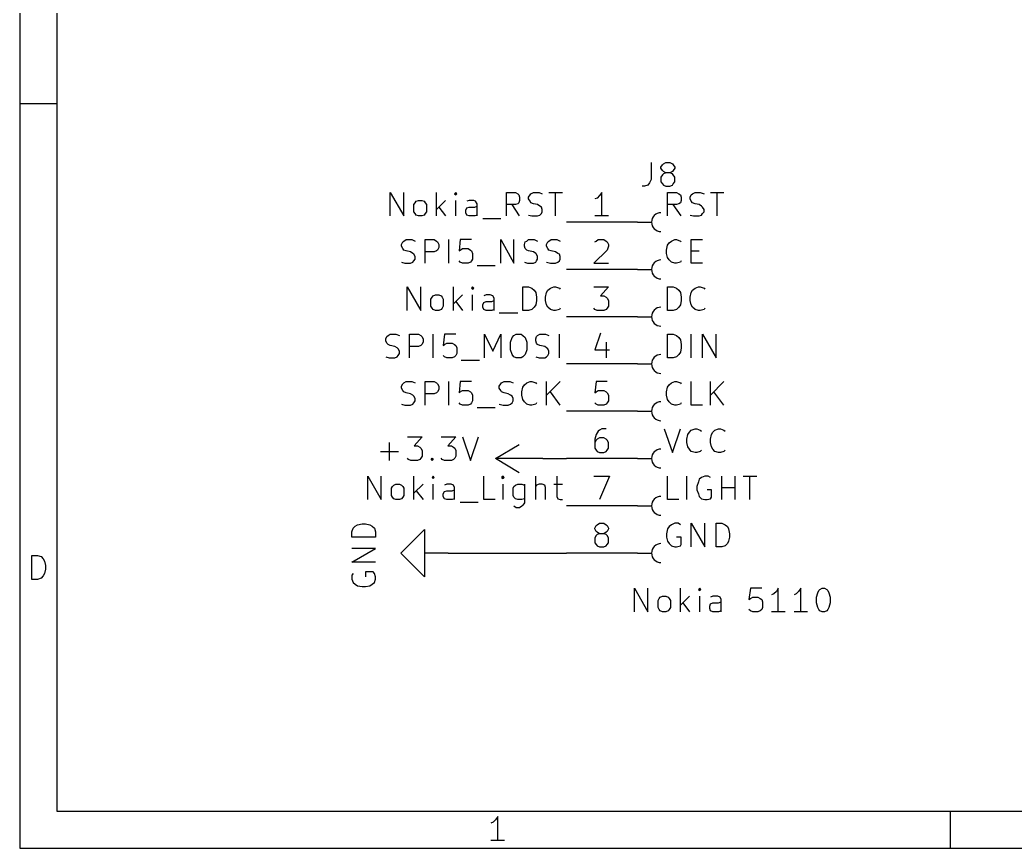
# Model space of a CAD drawing. Extents: x 0.4 to 11.3, y -7.9 to -0.4.
# Drawn here: x 0.394 to 2.499, y -7.874 to -6.122 of the extents above; entities that cross this region are included whole.
import ezdxf

# ---------------------------------------------------------------- set-up
doc = ezdxf.new("R2010")
doc.units = 0
doc.header["$MEASUREMENT"] = 0
for name, color, linetype in [('BLACK', 7, 'CONTINUOUS'), ('BLUE3', 171, 'CONTINUOUS'), ('CYAN2', 4, 'CONTINUOUS'), ('GREEN2', 3, 'CONTINUOUS'), ('MAGENTA2', 6, 'CONTINUOUS'), ('RED2', 1, 'CONTINUOUS')]:
    doc.layers.add(name, color=color, linetype=linetype)

msp = doc.modelspace()

# ---------------------------------------------------------------- linework, layer by layer
at = {"layer": 'BLACK', "linetype": 'CONTINUOUS'}
for p, q in [((1.177, -6.537), (1.177, -6.487)), ((1.177, -6.487), (1.206, -6.537)), ((1.206, -6.537), (1.206, -6.487)), ((1.232, -6.506), (1.237, -6.504)), ((1.237, -6.504), (1.244, -6.504)), ((1.244, -6.504), (1.249, -6.506)), ((1.275, -6.537), (1.275, -6.487)), ((1.294, -6.504), (1.275, -6.523)), ((1.316, -6.487), (1.313, -6.49)), ((1.313, -6.49), (1.316, -6.492)), ((1.318, -6.49), (1.316, -6.487)), ((1.316, -6.487), (1.316, -6.492)), ((1.316, -6.492), (1.318, -6.49)), ((1.316, -6.537), (1.316, -6.504)), ((1.344, -6.504), (1.339, -6.506)), ((1.354, -6.504), (1.344, -6.504)), ((1.358, -6.506), (1.354, -6.504)), ((1.423, -6.537), (1.423, -6.487)), ((1.423, -6.487), (1.442, -6.487)), ((1.442, -6.487), (1.447, -6.49)), ((1.447, -6.49), (1.449, -6.492)), ((1.449, -6.492), (1.451, -6.497)), ((1.451, -6.504), (1.449, -6.509)), ((1.451, -6.497), (1.451, -6.504)), ((1.47, -6.497), (1.473, -6.492)), ((1.47, -6.501), (1.47, -6.497)), ((1.473, -6.506), (1.47, -6.501)), ((1.473, -6.492), (1.475, -6.49)), ((1.475, -6.49), (1.48, -6.487)), ((1.48, -6.487), (1.492, -6.487)), ((1.492, -6.487), (1.499, -6.49)), ((1.513, -6.487), (1.542, -6.487)), ((1.527, -6.537), (1.527, -6.487)), ((1.227, -6.513), (1.23, -6.509)), ((1.227, -6.528), (1.227, -6.513)), ((1.23, -6.509), (1.232, -6.506)), ((1.249, -6.506), (1.251, -6.509)), ((1.251, -6.509), (1.254, -6.513)), ((1.254, -6.513), (1.254, -6.528)), ((1.28, -6.518), (1.294, -6.537)), ((1.337, -6.525), (1.339, -6.52)), ((1.337, -6.53), (1.337, -6.525)), ((1.339, -6.52), (1.344, -6.518)), ((1.344, -6.518), (1.356, -6.518)), ((1.356, -6.518), (1.361, -6.516)), ((1.361, -6.511), (1.358, -6.506)), ((1.361, -6.537), (1.361, -6.511)), ((1.442, -6.513), (1.423, -6.513)), ((1.451, -6.537), (1.435, -6.513)), ((1.447, -6.511), (1.442, -6.513)), ((1.449, -6.509), (1.447, -6.511)), ((1.475, -6.509), (1.473, -6.506)), ((1.48, -6.511), (1.475, -6.509)), ((1.489, -6.513), (1.48, -6.511)), ((1.494, -6.516), (1.489, -6.513)), ((1.497, -6.518), (1.494, -6.516)), ((1.499, -6.523), (1.497, -6.518)), ((1.499, -6.528), (1.499, -6.523)), ((1.23, -6.532), (1.227, -6.528)), ((1.232, -6.535), (1.23, -6.532)), ((1.237, -6.537), (1.232, -6.535)), ((1.244, -6.537), (1.237, -6.537)), ((1.249, -6.535), (1.244, -6.537)), ((1.251, -6.532), (1.249, -6.535)), ((1.254, -6.528), (1.251, -6.532)), ((1.339, -6.535), (1.337, -6.53)), ((1.344, -6.537), (1.339, -6.535)), ((1.356, -6.537), (1.344, -6.537)), ((1.361, -6.535), (1.356, -6.537)), ((1.373, -6.542), (1.411, -6.542)), ((1.47, -6.535), (1.477, -6.537)), ((1.477, -6.537), (1.489, -6.537)), ((1.489, -6.537), (1.494, -6.535)), ((1.494, -6.535), (1.497, -6.532)), ((1.497, -6.532), (1.499, -6.528)), ((1.206, -6.59), (1.211, -6.587)), ((1.211, -6.587), (1.223, -6.587)), ((1.223, -6.587), (1.23, -6.59)), ((1.251, -6.637), (1.251, -6.587)), ((1.251, -6.587), (1.27, -6.587)), ((1.27, -6.587), (1.275, -6.59)), ((1.301, -6.637), (1.301, -6.587)), ((1.325, -6.587), (1.323, -6.611)), ((1.349, -6.587), (1.325, -6.587)), ((1.411, -6.637), (1.411, -6.587)), ((1.411, -6.587), (1.439, -6.637)), ((1.439, -6.637), (1.439, -6.587)), ((1.466, -6.59), (1.47, -6.587)), ((1.47, -6.587), (1.482, -6.587)), ((1.482, -6.587), (1.489, -6.59)), ((1.513, -6.59), (1.518, -6.587)), ((1.518, -6.587), (1.53, -6.587)), ((1.53, -6.587), (1.537, -6.59)), ((1.201, -6.597), (1.204, -6.592)), ((1.201, -6.601), (1.201, -6.597)), ((1.204, -6.606), (1.201, -6.601)), ((1.204, -6.592), (1.206, -6.59)), ((1.206, -6.609), (1.204, -6.606)), ((1.211, -6.611), (1.206, -6.609)), ((1.275, -6.59), (1.277, -6.592)), ((1.277, -6.609), (1.275, -6.611)), ((1.277, -6.592), (1.28, -6.597)), ((1.28, -6.604), (1.277, -6.609)), ((1.28, -6.597), (1.28, -6.604)), ((1.323, -6.611), (1.325, -6.609)), ((1.325, -6.609), (1.33, -6.606)), ((1.33, -6.606), (1.342, -6.606)), ((1.342, -6.606), (1.347, -6.609)), ((1.347, -6.609), (1.349, -6.611)), ((1.461, -6.597), (1.463, -6.592)), ((1.461, -6.601), (1.461, -6.597)), ((1.463, -6.606), (1.461, -6.601)), ((1.463, -6.592), (1.466, -6.59)), ((1.466, -6.609), (1.463, -6.606)), ((1.47, -6.611), (1.466, -6.609)), ((1.508, -6.597), (1.511, -6.592)), ((1.508, -6.601), (1.508, -6.597)), ((1.511, -6.606), (1.508, -6.601)), ((1.511, -6.592), (1.513, -6.59)), ((1.513, -6.609), (1.511, -6.606)), ((1.518, -6.611), (1.513, -6.609)), ((1.22, -6.613), (1.211, -6.611)), ((1.225, -6.616), (1.22, -6.613)), ((1.227, -6.618), (1.225, -6.616)), ((1.23, -6.623), (1.227, -6.618)), ((1.227, -6.632), (1.23, -6.628)), ((1.23, -6.628), (1.23, -6.623)), ((1.27, -6.613), (1.251, -6.613)), ((1.275, -6.611), (1.27, -6.613)), ((1.349, -6.611), (1.351, -6.616)), ((1.351, -6.628), (1.349, -6.632)), ((1.351, -6.616), (1.351, -6.628)), ((1.48, -6.613), (1.47, -6.611)), ((1.485, -6.616), (1.48, -6.613)), ((1.487, -6.618), (1.485, -6.616)), ((1.489, -6.623), (1.487, -6.618)), ((1.487, -6.632), (1.489, -6.628)), ((1.489, -6.628), (1.489, -6.623)), ((1.527, -6.613), (1.518, -6.611)), ((1.532, -6.616), (1.527, -6.613)), ((1.535, -6.618), (1.532, -6.616)), ((1.537, -6.623), (1.535, -6.618)), ((1.535, -6.632), (1.537, -6.628)), ((1.537, -6.628), (1.537, -6.623)), ((1.201, -6.635), (1.208, -6.637)), ((1.208, -6.637), (1.22, -6.637)), ((1.22, -6.637), (1.225, -6.635)), ((1.225, -6.635), (1.227, -6.632)), ((1.325, -6.635), (1.323, -6.632)), ((1.33, -6.637), (1.325, -6.635)), ((1.342, -6.637), (1.33, -6.637)), ((1.347, -6.635), (1.342, -6.637)), ((1.349, -6.632), (1.347, -6.635)), ((1.361, -6.642), (1.399, -6.642)), ((1.461, -6.635), (1.468, -6.637)), ((1.468, -6.637), (1.48, -6.637)), ((1.48, -6.637), (1.485, -6.635)), ((1.485, -6.635), (1.487, -6.632)), ((1.508, -6.635), (1.516, -6.637)), ((1.516, -6.637), (1.527, -6.637)), ((1.527, -6.637), (1.532, -6.635)), ((1.532, -6.635), (1.535, -6.632)), ((1.213, -6.737), (1.213, -6.687)), ((1.213, -6.687), (1.242, -6.737)), ((1.242, -6.737), (1.242, -6.687)), ((1.311, -6.737), (1.311, -6.687)), ((1.351, -6.687), (1.349, -6.69)), ((1.349, -6.69), (1.351, -6.692)), ((1.354, -6.69), (1.351, -6.687)), ((1.351, -6.687), (1.351, -6.692)), ((1.351, -6.692), (1.354, -6.69)), ((1.458, -6.737), (1.458, -6.687)), ((1.458, -6.687), (1.47, -6.687)), ((1.47, -6.687), (1.477, -6.69)), ((1.477, -6.69), (1.482, -6.694)), ((1.511, -6.694), (1.516, -6.69)), ((1.516, -6.69), (1.523, -6.687)), ((1.523, -6.687), (1.527, -6.687)), ((1.527, -6.687), (1.535, -6.69)), ((1.535, -6.69), (1.537, -6.692)), ((1.263, -6.713), (1.266, -6.709)), ((1.263, -6.728), (1.263, -6.713)), ((1.266, -6.709), (1.268, -6.706)), ((1.268, -6.706), (1.273, -6.704)), ((1.273, -6.704), (1.28, -6.704)), ((1.28, -6.704), (1.285, -6.706)), ((1.285, -6.706), (1.287, -6.709)), ((1.287, -6.709), (1.289, -6.713)), ((1.289, -6.713), (1.289, -6.728)), ((1.33, -6.704), (1.311, -6.723)), ((1.351, -6.737), (1.351, -6.704)), ((1.38, -6.704), (1.375, -6.706)), ((1.389, -6.704), (1.38, -6.704)), ((1.394, -6.706), (1.389, -6.704)), ((1.397, -6.711), (1.394, -6.706)), ((1.397, -6.737), (1.397, -6.711)), ((1.482, -6.694), (1.485, -6.699)), ((1.485, -6.699), (1.487, -6.709)), ((1.487, -6.709), (1.487, -6.716)), ((1.506, -6.709), (1.508, -6.699)), ((1.506, -6.716), (1.506, -6.709)), ((1.508, -6.699), (1.511, -6.694)), ((1.266, -6.732), (1.263, -6.728)), ((1.268, -6.735), (1.266, -6.732)), ((1.273, -6.737), (1.268, -6.735)), ((1.285, -6.735), (1.28, -6.737)), ((1.287, -6.732), (1.285, -6.735)), ((1.289, -6.728), (1.287, -6.732)), ((1.316, -6.718), (1.33, -6.737)), ((1.373, -6.725), (1.375, -6.72)), ((1.373, -6.73), (1.373, -6.725)), ((1.375, -6.735), (1.373, -6.73)), ((1.375, -6.72), (1.38, -6.718)), ((1.38, -6.737), (1.375, -6.735)), ((1.38, -6.718), (1.392, -6.718)), ((1.392, -6.718), (1.397, -6.716)), ((1.397, -6.735), (1.392, -6.737)), ((1.477, -6.735), (1.47, -6.737)), ((1.482, -6.73), (1.477, -6.735)), ((1.485, -6.725), (1.482, -6.73)), ((1.487, -6.716), (1.485, -6.725)), ((1.508, -6.725), (1.506, -6.716)), ((1.511, -6.73), (1.508, -6.725)), ((1.516, -6.735), (1.511, -6.73)), ((1.523, -6.737), (1.516, -6.735)), ((1.535, -6.735), (1.527, -6.737)), ((1.537, -6.732), (1.535, -6.735)), ((1.28, -6.737), (1.273, -6.737)), ((1.392, -6.737), (1.38, -6.737)), ((1.408, -6.742), (1.447, -6.742)), ((1.47, -6.737), (1.458, -6.737)), ((1.527, -6.737), (1.523, -6.737)), ((1.168, -6.797), (1.17, -6.792)), ((1.168, -6.801), (1.168, -6.797)), ((1.17, -6.792), (1.173, -6.79)), ((1.173, -6.79), (1.177, -6.787)), ((1.177, -6.787), (1.189, -6.787)), ((1.189, -6.787), (1.197, -6.79)), ((1.218, -6.837), (1.218, -6.787)), ((1.218, -6.787), (1.237, -6.787)), ((1.237, -6.787), (1.242, -6.79)), ((1.242, -6.79), (1.244, -6.792)), ((1.244, -6.792), (1.247, -6.797)), ((1.247, -6.797), (1.247, -6.804)), ((1.268, -6.837), (1.268, -6.787)), ((1.292, -6.787), (1.289, -6.811)), ((1.316, -6.787), (1.292, -6.787)), ((1.377, -6.837), (1.377, -6.787)), ((1.377, -6.787), (1.394, -6.823)), ((1.394, -6.823), (1.411, -6.787)), ((1.411, -6.787), (1.411, -6.837)), ((1.432, -6.804), (1.435, -6.794)), ((1.435, -6.794), (1.439, -6.79)), ((1.439, -6.79), (1.444, -6.787)), ((1.444, -6.787), (1.454, -6.787)), ((1.454, -6.787), (1.458, -6.79)), ((1.458, -6.79), (1.463, -6.794)), ((1.463, -6.794), (1.466, -6.804)), ((1.485, -6.797), (1.487, -6.792)), ((1.485, -6.801), (1.485, -6.797)), ((1.487, -6.792), (1.489, -6.79)), ((1.489, -6.79), (1.494, -6.787)), ((1.494, -6.787), (1.506, -6.787)), ((1.506, -6.787), (1.513, -6.79)), ((1.535, -6.837), (1.535, -6.787)), ((1.17, -6.806), (1.168, -6.801)), ((1.173, -6.809), (1.17, -6.806)), ((1.177, -6.811), (1.173, -6.809)), ((1.187, -6.813), (1.177, -6.811)), ((1.192, -6.816), (1.187, -6.813)), ((1.194, -6.818), (1.192, -6.816)), ((1.197, -6.823), (1.194, -6.818)), ((1.237, -6.813), (1.218, -6.813)), ((1.242, -6.811), (1.237, -6.813)), ((1.244, -6.809), (1.242, -6.811)), ((1.247, -6.804), (1.244, -6.809)), ((1.289, -6.811), (1.292, -6.809)), ((1.292, -6.809), (1.297, -6.806)), ((1.297, -6.806), (1.308, -6.806)), ((1.308, -6.806), (1.313, -6.809)), ((1.313, -6.809), (1.316, -6.811)), ((1.316, -6.811), (1.318, -6.816)), ((1.318, -6.816), (1.318, -6.828)), ((1.432, -6.82), (1.432, -6.804)), ((1.435, -6.83), (1.432, -6.82)), ((1.466, -6.82), (1.463, -6.83)), ((1.466, -6.804), (1.466, -6.82)), ((1.487, -6.806), (1.485, -6.801)), ((1.489, -6.809), (1.487, -6.806)), ((1.494, -6.811), (1.489, -6.809)), ((1.504, -6.813), (1.494, -6.811)), ((1.508, -6.816), (1.504, -6.813)), ((1.511, -6.818), (1.508, -6.816)), ((1.513, -6.823), (1.511, -6.818)), ((1.168, -6.835), (1.175, -6.837)), ((1.175, -6.837), (1.187, -6.837)), ((1.187, -6.837), (1.192, -6.835)), ((1.192, -6.835), (1.194, -6.832)), ((1.194, -6.832), (1.197, -6.828)), ((1.197, -6.828), (1.197, -6.823)), ((1.292, -6.835), (1.289, -6.832)), ((1.297, -6.837), (1.292, -6.835)), ((1.308, -6.837), (1.297, -6.837)), ((1.313, -6.835), (1.308, -6.837)), ((1.316, -6.832), (1.313, -6.835)), ((1.318, -6.828), (1.316, -6.832)), ((1.439, -6.835), (1.435, -6.83)), ((1.444, -6.837), (1.439, -6.835)), ((1.454, -6.837), (1.444, -6.837)), ((1.458, -6.835), (1.454, -6.837)), ((1.463, -6.83), (1.458, -6.835)), ((1.485, -6.835), (1.492, -6.837)), ((1.492, -6.837), (1.504, -6.837)), ((1.504, -6.837), (1.508, -6.835)), ((1.508, -6.835), (1.511, -6.832)), ((1.511, -6.832), (1.513, -6.828)), ((1.513, -6.828), (1.513, -6.823)), ((1.327, -6.842), (1.366, -6.842)), ((1.201, -6.897), (1.204, -6.892)), ((1.201, -6.901), (1.201, -6.897)), ((1.204, -6.906), (1.201, -6.901)), ((1.204, -6.892), (1.206, -6.89)), ((1.206, -6.89), (1.211, -6.887)), ((1.211, -6.887), (1.223, -6.887)), ((1.223, -6.887), (1.23, -6.89)), ((1.251, -6.937), (1.251, -6.887)), ((1.251, -6.887), (1.27, -6.887)), ((1.27, -6.887), (1.275, -6.89)), ((1.275, -6.89), (1.277, -6.892)), ((1.277, -6.892), (1.28, -6.897)), ((1.28, -6.904), (1.277, -6.909)), ((1.28, -6.897), (1.28, -6.904)), ((1.301, -6.937), (1.301, -6.887)), ((1.325, -6.887), (1.323, -6.911)), ((1.349, -6.887), (1.325, -6.887)), ((1.408, -6.897), (1.411, -6.892)), ((1.408, -6.901), (1.408, -6.897)), ((1.411, -6.906), (1.408, -6.901)), ((1.411, -6.892), (1.413, -6.89)), ((1.413, -6.89), (1.418, -6.887)), ((1.418, -6.887), (1.43, -6.887)), ((1.43, -6.887), (1.437, -6.89)), ((1.456, -6.909), (1.458, -6.899)), ((1.458, -6.899), (1.461, -6.894)), ((1.461, -6.894), (1.466, -6.89)), ((1.466, -6.89), (1.473, -6.887)), ((1.473, -6.887), (1.477, -6.887)), ((1.477, -6.887), (1.485, -6.89)), ((1.485, -6.89), (1.487, -6.892)), ((1.508, -6.937), (1.508, -6.887)), ((1.537, -6.887), (1.508, -6.916)), ((1.206, -6.909), (1.204, -6.906)), ((1.211, -6.911), (1.206, -6.909)), ((1.22, -6.913), (1.211, -6.911)), ((1.225, -6.916), (1.22, -6.913)), ((1.227, -6.918), (1.225, -6.916)), ((1.23, -6.923), (1.227, -6.918)), ((1.23, -6.928), (1.23, -6.923)), ((1.27, -6.913), (1.251, -6.913)), ((1.275, -6.911), (1.27, -6.913)), ((1.277, -6.909), (1.275, -6.911)), ((1.323, -6.911), (1.325, -6.909)), ((1.325, -6.909), (1.33, -6.906)), ((1.33, -6.906), (1.342, -6.906)), ((1.342, -6.906), (1.347, -6.909)), ((1.347, -6.909), (1.349, -6.911)), ((1.349, -6.911), (1.351, -6.916)), ((1.351, -6.916), (1.351, -6.928)), ((1.413, -6.909), (1.411, -6.906)), ((1.418, -6.911), (1.413, -6.909)), ((1.427, -6.913), (1.418, -6.911)), ((1.432, -6.916), (1.427, -6.913)), ((1.435, -6.918), (1.432, -6.916)), ((1.437, -6.923), (1.435, -6.918)), ((1.437, -6.928), (1.437, -6.923)), ((1.456, -6.916), (1.456, -6.909)), ((1.458, -6.925), (1.456, -6.916)), ((1.461, -6.93), (1.458, -6.925)), ((1.537, -6.937), (1.516, -6.909)), ((1.201, -6.935), (1.208, -6.937)), ((1.208, -6.937), (1.22, -6.937)), ((1.22, -6.937), (1.225, -6.935)), ((1.225, -6.935), (1.227, -6.932)), ((1.227, -6.932), (1.23, -6.928)), ((1.325, -6.935), (1.323, -6.932)), ((1.33, -6.937), (1.325, -6.935)), ((1.342, -6.937), (1.33, -6.937)), ((1.347, -6.935), (1.342, -6.937)), ((1.349, -6.932), (1.347, -6.935)), ((1.351, -6.928), (1.349, -6.932)), ((1.361, -6.942), (1.399, -6.942)), ((1.408, -6.935), (1.416, -6.937)), ((1.416, -6.937), (1.427, -6.937)), ((1.427, -6.937), (1.432, -6.935)), ((1.432, -6.935), (1.435, -6.932)), ((1.435, -6.932), (1.437, -6.928)), ((1.466, -6.935), (1.461, -6.93)), ((1.473, -6.937), (1.466, -6.935)), ((1.477, -6.937), (1.473, -6.937)), ((1.485, -6.935), (1.477, -6.937)), ((1.487, -6.932), (1.485, -6.935)), ((1.13, -7.137), (1.13, -7.087)), ((1.13, -7.087), (1.158, -7.137)), ((1.158, -7.137), (1.158, -7.087)), ((1.227, -7.137), (1.227, -7.087)), ((1.268, -7.087), (1.266, -7.09)), ((1.266, -7.09), (1.268, -7.092)), ((1.27, -7.09), (1.268, -7.087)), ((1.268, -7.087), (1.268, -7.092)), ((1.268, -7.092), (1.27, -7.09)), ((1.375, -7.137), (1.375, -7.087)), ((1.416, -7.087), (1.413, -7.09)), ((1.413, -7.09), (1.416, -7.092)), ((1.418, -7.09), (1.416, -7.087)), ((1.416, -7.087), (1.416, -7.092)), ((1.416, -7.092), (1.418, -7.09)), ((1.485, -7.137), (1.485, -7.087)), ((1.53, -7.087), (1.53, -7.13)), ((1.18, -7.113), (1.182, -7.109)), ((1.18, -7.128), (1.18, -7.113)), ((1.182, -7.109), (1.185, -7.106)), ((1.185, -7.106), (1.189, -7.104)), ((1.189, -7.104), (1.197, -7.104)), ((1.197, -7.104), (1.201, -7.106)), ((1.201, -7.106), (1.204, -7.109)), ((1.204, -7.109), (1.206, -7.113)), ((1.206, -7.113), (1.206, -7.128)), ((1.247, -7.104), (1.227, -7.123)), ((1.268, -7.137), (1.268, -7.104)), ((1.297, -7.104), (1.292, -7.106)), ((1.306, -7.104), (1.297, -7.104)), ((1.311, -7.106), (1.306, -7.104)), ((1.313, -7.111), (1.311, -7.106)), ((1.313, -7.137), (1.313, -7.111)), ((1.416, -7.137), (1.416, -7.104)), ((1.437, -7.113), (1.439, -7.109)), ((1.437, -7.128), (1.437, -7.113)), ((1.439, -7.109), (1.442, -7.106)), ((1.442, -7.106), (1.447, -7.104)), ((1.447, -7.104), (1.456, -7.104)), ((1.456, -7.104), (1.461, -7.106)), ((1.461, -7.104), (1.461, -7.144)), ((1.487, -7.106), (1.485, -7.109)), ((1.492, -7.104), (1.487, -7.106)), ((1.499, -7.104), (1.492, -7.104)), ((1.504, -7.106), (1.499, -7.104)), ((1.506, -7.111), (1.504, -7.106)), ((1.506, -7.137), (1.506, -7.111)), ((1.523, -7.104), (1.542, -7.104)), ((1.182, -7.132), (1.18, -7.128)), ((1.185, -7.135), (1.182, -7.132)), ((1.189, -7.137), (1.185, -7.135)), ((1.201, -7.135), (1.197, -7.137)), ((1.204, -7.132), (1.201, -7.135)), ((1.206, -7.128), (1.204, -7.132)), ((1.232, -7.118), (1.247, -7.137)), ((1.289, -7.125), (1.292, -7.12)), ((1.289, -7.13), (1.289, -7.125)), ((1.292, -7.135), (1.289, -7.13)), ((1.292, -7.12), (1.297, -7.118)), ((1.297, -7.137), (1.292, -7.135)), ((1.297, -7.118), (1.308, -7.118)), ((1.308, -7.118), (1.313, -7.116)), ((1.313, -7.135), (1.308, -7.137)), ((1.439, -7.132), (1.437, -7.128)), ((1.442, -7.135), (1.439, -7.132)), ((1.447, -7.137), (1.442, -7.135)), ((1.461, -7.135), (1.456, -7.137)), ((1.53, -7.13), (1.532, -7.135)), ((1.532, -7.135), (1.537, -7.137)), ((1.197, -7.137), (1.189, -7.137)), ((1.308, -7.137), (1.297, -7.137)), ((1.325, -7.142), (1.363, -7.142)), ((1.399, -7.137), (1.375, -7.137)), ((1.444, -7.154), (1.439, -7.151)), ((1.451, -7.154), (1.444, -7.154)), ((1.456, -7.137), (1.447, -7.137)), ((1.456, -7.151), (1.451, -7.154)), ((1.458, -7.149), (1.456, -7.151)), ((1.461, -7.144), (1.458, -7.149)), ((1.537, -7.137), (1.542, -7.137))]:
    msp.add_line(p, q, dxfattribs=at)
at = {"layer": 'BLUE3', "linetype": 'CONTINUOUS'}
for p, q in [((1.764, -6.537), (1.764, -6.487)), ((1.764, -6.487), (1.783, -6.487)), ((1.783, -6.487), (1.788, -6.49)), ((1.788, -6.49), (1.791, -6.492)), ((1.791, -6.492), (1.793, -6.497)), ((1.793, -6.504), (1.791, -6.509)), ((1.793, -6.497), (1.793, -6.504)), ((1.812, -6.497), (1.814, -6.492)), ((1.812, -6.501), (1.812, -6.497)), ((1.814, -6.506), (1.812, -6.501)), ((1.814, -6.492), (1.817, -6.49)), ((1.817, -6.49), (1.822, -6.487)), ((1.822, -6.487), (1.833, -6.487)), ((1.833, -6.487), (1.841, -6.49)), ((1.855, -6.487), (1.883, -6.487)), ((1.869, -6.537), (1.869, -6.487)), ((1.783, -6.513), (1.764, -6.513)), ((1.793, -6.537), (1.776, -6.513)), ((1.788, -6.511), (1.783, -6.513)), ((1.791, -6.509), (1.788, -6.511)), ((1.817, -6.509), (1.814, -6.506)), ((1.822, -6.511), (1.817, -6.509)), ((1.831, -6.513), (1.822, -6.511)), ((1.836, -6.516), (1.831, -6.513)), ((1.838, -6.518), (1.836, -6.516)), ((1.841, -6.523), (1.838, -6.518)), ((1.841, -6.528), (1.841, -6.523)), ((1.812, -6.535), (1.819, -6.537)), ((1.819, -6.537), (1.831, -6.537)), ((1.831, -6.537), (1.836, -6.535)), ((1.836, -6.535), (1.838, -6.532)), ((1.838, -6.532), (1.841, -6.528)), ((1.772, -6.59), (1.779, -6.587)), ((1.779, -6.587), (1.783, -6.587)), ((1.783, -6.587), (1.791, -6.59)), ((1.814, -6.637), (1.814, -6.587)), ((1.814, -6.587), (1.838, -6.587)), ((1.762, -6.609), (1.764, -6.599)), ((1.762, -6.616), (1.762, -6.609)), ((1.764, -6.599), (1.767, -6.594)), ((1.767, -6.594), (1.772, -6.59)), ((1.791, -6.59), (1.793, -6.592)), ((1.764, -6.625), (1.762, -6.616)), ((1.767, -6.63), (1.764, -6.625)), ((1.772, -6.635), (1.767, -6.63)), ((1.814, -6.611), (1.831, -6.611)), ((1.779, -6.637), (1.772, -6.635)), ((1.783, -6.637), (1.779, -6.637)), ((1.791, -6.635), (1.783, -6.637)), ((1.793, -6.632), (1.791, -6.635)), ((1.838, -6.637), (1.814, -6.637)), ((1.764, -6.737), (1.764, -6.687)), ((1.764, -6.687), (1.776, -6.687)), ((1.776, -6.687), (1.783, -6.69)), ((1.783, -6.69), (1.788, -6.694)), ((1.817, -6.694), (1.822, -6.69)), ((1.822, -6.69), (1.829, -6.687)), ((1.829, -6.687), (1.833, -6.687)), ((1.833, -6.687), (1.841, -6.69)), ((1.841, -6.69), (1.843, -6.692)), ((1.788, -6.694), (1.791, -6.699)), ((1.791, -6.699), (1.793, -6.709)), ((1.793, -6.709), (1.793, -6.716)), ((1.812, -6.709), (1.814, -6.699)), ((1.812, -6.716), (1.812, -6.709)), ((1.814, -6.699), (1.817, -6.694)), ((1.783, -6.735), (1.776, -6.737)), ((1.788, -6.73), (1.783, -6.735)), ((1.791, -6.725), (1.788, -6.73)), ((1.793, -6.716), (1.791, -6.725)), ((1.814, -6.725), (1.812, -6.716)), ((1.817, -6.73), (1.814, -6.725)), ((1.822, -6.735), (1.817, -6.73)), ((1.829, -6.737), (1.822, -6.735)), ((1.841, -6.735), (1.833, -6.737)), ((1.843, -6.732), (1.841, -6.735)), ((1.776, -6.737), (1.764, -6.737)), ((1.833, -6.737), (1.829, -6.737)), ((1.764, -6.837), (1.764, -6.787)), ((1.764, -6.787), (1.776, -6.787)), ((1.776, -6.787), (1.783, -6.79)), ((1.783, -6.79), (1.788, -6.794)), ((1.788, -6.794), (1.791, -6.799)), ((1.791, -6.799), (1.793, -6.809)), ((1.814, -6.837), (1.814, -6.787)), ((1.838, -6.837), (1.838, -6.787)), ((1.838, -6.787), (1.867, -6.837)), ((1.867, -6.837), (1.867, -6.787)), ((1.793, -6.816), (1.791, -6.825)), ((1.793, -6.809), (1.793, -6.816)), ((1.776, -6.837), (1.764, -6.837)), ((1.783, -6.835), (1.776, -6.837)), ((1.788, -6.83), (1.783, -6.835)), ((1.791, -6.825), (1.788, -6.83)), ((1.762, -6.909), (1.764, -6.899)), ((1.764, -6.899), (1.767, -6.894)), ((1.767, -6.894), (1.772, -6.89)), ((1.772, -6.89), (1.779, -6.887)), ((1.779, -6.887), (1.783, -6.887)), ((1.783, -6.887), (1.791, -6.89)), ((1.791, -6.89), (1.793, -6.892)), ((1.814, -6.937), (1.814, -6.887)), ((1.855, -6.937), (1.855, -6.887)), ((1.883, -6.887), (1.855, -6.916)), ((1.762, -6.916), (1.762, -6.909)), ((1.764, -6.925), (1.762, -6.916)), ((1.767, -6.93), (1.764, -6.925)), ((1.883, -6.937), (1.862, -6.909)), ((1.772, -6.935), (1.767, -6.93)), ((1.779, -6.937), (1.772, -6.935)), ((1.783, -6.937), (1.779, -6.937)), ((1.791, -6.935), (1.783, -6.937)), ((1.793, -6.932), (1.791, -6.935)), ((1.838, -6.937), (1.814, -6.937)), ((1.757, -6.987), (1.774, -7.037)), ((1.774, -7.037), (1.791, -6.987)), ((1.814, -6.99), (1.822, -6.987)), ((1.822, -6.987), (1.826, -6.987)), ((1.826, -6.987), (1.833, -6.99)), ((1.864, -6.99), (1.872, -6.987)), ((1.872, -6.987), (1.876, -6.987)), ((1.876, -6.987), (1.883, -6.99)), ((1.805, -7.009), (1.807, -6.999)), ((1.805, -7.016), (1.805, -7.009)), ((1.807, -6.999), (1.81, -6.994)), ((1.81, -6.994), (1.814, -6.99)), ((1.833, -6.99), (1.836, -6.992)), ((1.855, -7.009), (1.857, -6.999)), ((1.855, -7.016), (1.855, -7.009)), ((1.857, -6.999), (1.86, -6.994)), ((1.86, -6.994), (1.864, -6.99)), ((1.883, -6.99), (1.886, -6.992)), ((1.807, -7.025), (1.805, -7.016)), ((1.81, -7.03), (1.807, -7.025)), ((1.814, -7.035), (1.81, -7.03)), ((1.857, -7.025), (1.855, -7.016)), ((1.86, -7.03), (1.857, -7.025)), ((1.864, -7.035), (1.86, -7.03)), ((1.822, -7.037), (1.814, -7.035)), ((1.826, -7.037), (1.822, -7.037)), ((1.833, -7.035), (1.826, -7.037)), ((1.836, -7.032), (1.833, -7.035)), ((1.872, -7.037), (1.864, -7.035)), ((1.876, -7.037), (1.872, -7.037)), ((1.883, -7.035), (1.876, -7.037)), ((1.886, -7.032), (1.883, -7.035)), ((1.764, -7.137), (1.764, -7.087)), ((1.805, -7.137), (1.805, -7.087)), ((1.836, -7.09), (1.831, -7.094)), ((1.843, -7.087), (1.836, -7.09)), ((1.85, -7.087), (1.843, -7.087)), ((1.855, -7.09), (1.85, -7.087)), ((1.879, -7.137), (1.879, -7.087)), ((1.907, -7.137), (1.907, -7.087)), ((1.924, -7.087), (1.953, -7.087)), ((1.938, -7.137), (1.938, -7.087)), ((1.829, -7.099), (1.826, -7.109)), ((1.826, -7.109), (1.826, -7.116)), ((1.831, -7.094), (1.829, -7.099)), ((1.879, -7.111), (1.907, -7.111)), ((1.826, -7.116), (1.829, -7.125)), ((1.829, -7.125), (1.831, -7.13)), ((1.831, -7.13), (1.836, -7.135)), ((1.836, -7.135), (1.843, -7.137)), ((1.857, -7.116), (1.848, -7.116)), ((1.848, -7.137), (1.855, -7.135)), ((1.855, -7.135), (1.857, -7.132)), ((1.857, -7.132), (1.857, -7.116)), ((1.788, -7.137), (1.764, -7.137)), ((1.843, -7.137), (1.848, -7.137)), ((1.764, -7.199), (1.762, -7.209)), ((1.767, -7.194), (1.764, -7.199)), ((1.772, -7.19), (1.767, -7.194)), ((1.779, -7.187), (1.772, -7.19)), ((1.786, -7.187), (1.779, -7.187)), ((1.791, -7.19), (1.786, -7.187)), ((1.814, -7.237), (1.814, -7.187)), ((1.814, -7.187), (1.843, -7.237)), ((1.843, -7.237), (1.843, -7.187)), ((1.867, -7.237), (1.867, -7.187)), ((1.867, -7.187), (1.879, -7.187)), ((1.879, -7.187), (1.886, -7.19)), ((1.886, -7.19), (1.891, -7.194)), ((1.891, -7.194), (1.893, -7.199)), ((1.893, -7.199), (1.895, -7.209)), ((1.762, -7.209), (1.762, -7.216)), ((1.762, -7.216), (1.764, -7.225)), ((1.793, -7.216), (1.783, -7.216)), ((1.793, -7.232), (1.793, -7.216)), ((1.895, -7.216), (1.893, -7.225)), ((1.895, -7.209), (1.895, -7.216)), ((1.764, -7.225), (1.767, -7.23)), ((1.767, -7.23), (1.772, -7.235)), ((1.772, -7.235), (1.779, -7.237)), ((1.779, -7.237), (1.783, -7.237)), ((1.783, -7.237), (1.791, -7.235)), ((1.791, -7.235), (1.793, -7.232)), ((1.879, -7.237), (1.867, -7.237)), ((1.886, -7.235), (1.879, -7.237)), ((1.891, -7.23), (1.886, -7.235)), ((1.893, -7.225), (1.891, -7.23))]:
    msp.add_line(p, q, dxfattribs=at)
at = {"layer": 'CYAN2', "linetype": 'CONTINUOUS'}
for p, q in [((1.729, -6.424), (1.729, -6.46)), ((1.75, -6.434), (1.753, -6.429)), ((1.75, -6.436), (1.75, -6.434)), ((1.753, -6.441), (1.75, -6.436)), ((1.753, -6.429), (1.755, -6.427)), ((1.755, -6.443), (1.753, -6.441)), ((1.755, -6.427), (1.76, -6.424)), ((1.76, -6.424), (1.769, -6.424)), ((1.769, -6.424), (1.774, -6.427)), ((1.774, -6.427), (1.776, -6.429)), ((1.776, -6.441), (1.774, -6.443)), ((1.776, -6.429), (1.779, -6.434)), ((1.779, -6.436), (1.776, -6.441)), ((1.779, -6.434), (1.779, -6.436)), ((1.729, -6.46), (1.726, -6.467)), ((1.753, -6.45), (1.75, -6.455)), ((1.75, -6.455), (1.75, -6.465)), ((1.755, -6.448), (1.753, -6.45)), ((1.76, -6.446), (1.755, -6.443)), ((1.76, -6.446), (1.755, -6.448)), ((1.769, -6.446), (1.76, -6.446)), ((1.774, -6.443), (1.769, -6.446)), ((1.774, -6.448), (1.769, -6.446)), ((1.776, -6.45), (1.774, -6.448)), ((1.779, -6.455), (1.776, -6.45)), ((1.779, -6.465), (1.779, -6.455)), ((1.715, -6.474), (1.71, -6.474)), ((1.722, -6.472), (1.715, -6.474)), ((1.726, -6.467), (1.722, -6.472)), ((1.75, -6.465), (1.753, -6.469)), ((1.753, -6.469), (1.755, -6.472)), ((1.755, -6.472), (1.76, -6.474)), ((1.76, -6.474), (1.769, -6.474)), ((1.769, -6.474), (1.774, -6.472)), ((1.774, -6.472), (1.776, -6.469)), ((1.776, -6.469), (1.779, -6.465)), ((1.214, -7.004), (1.245, -7.004)), ((1.245, -7.004), (1.228, -7.023)), ((1.285, -7.004), (1.316, -7.004)), ((1.316, -7.004), (1.299, -7.023)), ((1.33, -7.004), (1.347, -7.054)), ((1.347, -7.054), (1.364, -7.004)), ((1.176, -7.054), (1.176, -7.016)), ((1.228, -7.023), (1.235, -7.023)), ((1.235, -7.023), (1.24, -7.026)), ((1.24, -7.026), (1.242, -7.028)), ((1.242, -7.028), (1.245, -7.033)), ((1.299, -7.023), (1.307, -7.023)), ((1.307, -7.023), (1.311, -7.026)), ((1.311, -7.026), (1.314, -7.028)), ((1.314, -7.028), (1.316, -7.033)), ((1.157, -7.035), (1.195, -7.035)), ((1.216, -7.052), (1.214, -7.049)), ((1.242, -7.049), (1.24, -7.052)), ((1.245, -7.045), (1.242, -7.049)), ((1.245, -7.033), (1.245, -7.045)), ((1.264, -7.052), (1.266, -7.049)), ((1.266, -7.049), (1.268, -7.052)), ((1.266, -7.049), (1.266, -7.054)), ((1.287, -7.052), (1.285, -7.049)), ((1.314, -7.049), (1.311, -7.052)), ((1.316, -7.045), (1.314, -7.049)), ((1.316, -7.033), (1.316, -7.045)), ((1.221, -7.054), (1.216, -7.052)), ((1.235, -7.054), (1.221, -7.054)), ((1.24, -7.052), (1.235, -7.054)), ((1.266, -7.054), (1.264, -7.052)), ((1.268, -7.052), (1.266, -7.054)), ((1.292, -7.054), (1.287, -7.052)), ((1.307, -7.054), (1.292, -7.054)), ((1.311, -7.052), (1.307, -7.054)), ((1.096, -7.205), (1.099, -7.197)), ((1.099, -7.197), (1.103, -7.193)), ((1.103, -7.193), (1.108, -7.19)), ((1.108, -7.19), (1.118, -7.188)), ((1.118, -7.188), (1.125, -7.188)), ((1.125, -7.188), (1.134, -7.19)), ((1.134, -7.19), (1.139, -7.193)), ((1.139, -7.193), (1.144, -7.197)), ((1.144, -7.197), (1.146, -7.205)), ((1.096, -7.216), (1.096, -7.205)), ((1.146, -7.216), (1.096, -7.216)), ((1.146, -7.205), (1.146, -7.216)), ((1.096, -7.269), (1.146, -7.24)), ((1.146, -7.24), (1.096, -7.24)), ((1.146, -7.269), (1.096, -7.269)), ((1.099, -7.293), (1.096, -7.297)), ((1.096, -7.297), (1.096, -7.305)), ((1.141, -7.29), (1.125, -7.29)), ((1.125, -7.29), (1.125, -7.3)), ((1.144, -7.293), (1.141, -7.29)), ((1.146, -7.3), (1.144, -7.293)), ((1.146, -7.305), (1.146, -7.3)), ((1.096, -7.305), (1.099, -7.312)), ((1.099, -7.312), (1.103, -7.316)), ((1.103, -7.316), (1.108, -7.319)), ((1.108, -7.319), (1.118, -7.321)), ((1.118, -7.321), (1.125, -7.321)), ((1.125, -7.321), (1.134, -7.319)), ((1.134, -7.319), (1.139, -7.316)), ((1.139, -7.316), (1.144, -7.312)), ((1.144, -7.312), (1.146, -7.305))]:
    msp.add_line(p, q, dxfattribs=at)
at = {"layer": 'GREEN2', "linetype": 'CONTINUOUS'}
for p, q in [((1.5, -7.05), (1.55, -7.05)), ((1.3, -7.25), (1.55, -7.25))]:
    msp.add_line(p, q, dxfattribs=at)
at = {"layer": 'MAGENTA2', "linetype": 'CONTINUOUS'}
for p, q in [((1.694, -7.374), (1.694, -7.324)), ((1.694, -7.324), (1.722, -7.374)), ((1.722, -7.374), (1.722, -7.324)), ((1.791, -7.374), (1.791, -7.324)), ((1.832, -7.324), (1.829, -7.327)), ((1.834, -7.327), (1.832, -7.324)), ((1.832, -7.324), (1.832, -7.329)), ((1.939, -7.324), (1.936, -7.348)), ((1.963, -7.324), (1.939, -7.324)), ((1.998, -7.324), (1.994, -7.331)), ((1.998, -7.374), (1.998, -7.324)), ((2.046, -7.324), (2.041, -7.331)), ((2.046, -7.374), (2.046, -7.324)), ((2.086, -7.327), (2.091, -7.324)), ((2.091, -7.324), (2.096, -7.324)), ((2.096, -7.324), (2.101, -7.327)), ((1.744, -7.35), (1.746, -7.346)), ((1.746, -7.346), (1.748, -7.343)), ((1.748, -7.343), (1.753, -7.341)), ((1.753, -7.341), (1.76, -7.341)), ((1.76, -7.341), (1.765, -7.343)), ((1.765, -7.343), (1.767, -7.346)), ((1.767, -7.346), (1.77, -7.35)), ((1.81, -7.341), (1.791, -7.36)), ((1.829, -7.327), (1.832, -7.329)), ((1.832, -7.329), (1.834, -7.327)), ((1.832, -7.374), (1.832, -7.341)), ((1.86, -7.341), (1.855, -7.343)), ((1.87, -7.341), (1.86, -7.341)), ((1.875, -7.343), (1.87, -7.341)), ((1.877, -7.348), (1.875, -7.343)), ((1.936, -7.348), (1.939, -7.346)), ((1.939, -7.346), (1.944, -7.343)), ((1.944, -7.343), (1.955, -7.343)), ((1.955, -7.343), (1.96, -7.346)), ((1.96, -7.346), (1.963, -7.348)), ((1.989, -7.336), (1.984, -7.338)), ((1.994, -7.331), (1.989, -7.336)), ((2.036, -7.336), (2.032, -7.338)), ((2.041, -7.331), (2.036, -7.336)), ((2.079, -7.343), (2.082, -7.334)), ((2.079, -7.355), (2.079, -7.343)), ((2.082, -7.334), (2.084, -7.329)), ((2.084, -7.329), (2.086, -7.327)), ((2.101, -7.327), (2.103, -7.329)), ((2.103, -7.329), (2.105, -7.334)), ((2.105, -7.334), (2.108, -7.343)), ((2.108, -7.343), (2.108, -7.355)), ((1.744, -7.365), (1.744, -7.35)), ((1.746, -7.369), (1.744, -7.365)), ((1.77, -7.365), (1.767, -7.369)), ((1.77, -7.35), (1.77, -7.365)), ((1.796, -7.355), (1.81, -7.374)), ((1.853, -7.362), (1.855, -7.357)), ((1.853, -7.367), (1.853, -7.362)), ((1.855, -7.372), (1.853, -7.367)), ((1.855, -7.357), (1.86, -7.355)), ((1.86, -7.355), (1.872, -7.355)), ((1.872, -7.355), (1.877, -7.353)), ((1.877, -7.374), (1.877, -7.348)), ((1.963, -7.348), (1.965, -7.353)), ((1.965, -7.365), (1.963, -7.369)), ((1.965, -7.353), (1.965, -7.365)), ((2.082, -7.365), (2.079, -7.355)), ((2.084, -7.369), (2.082, -7.365)), ((2.105, -7.365), (2.103, -7.369)), ((2.108, -7.355), (2.105, -7.365)), ((1.748, -7.372), (1.746, -7.369)), ((1.753, -7.374), (1.748, -7.372)), ((1.76, -7.374), (1.753, -7.374)), ((1.765, -7.372), (1.76, -7.374)), ((1.767, -7.369), (1.765, -7.372)), ((1.86, -7.374), (1.855, -7.372)), ((1.872, -7.374), (1.86, -7.374)), ((1.877, -7.372), (1.872, -7.374)), ((1.939, -7.372), (1.936, -7.369)), ((1.944, -7.374), (1.939, -7.372)), ((1.955, -7.374), (1.944, -7.374)), ((1.96, -7.372), (1.955, -7.374)), ((1.963, -7.369), (1.96, -7.372)), ((2.013, -7.374), (1.984, -7.374)), ((2.06, -7.374), (2.032, -7.374)), ((2.086, -7.372), (2.084, -7.369)), ((2.091, -7.374), (2.086, -7.372)), ((2.096, -7.374), (2.091, -7.374)), ((2.101, -7.372), (2.096, -7.374)), ((2.103, -7.369), (2.101, -7.372))]:
    msp.add_line(p, q, dxfattribs=at)
at = {"layer": 'RED2', "linetype": 'CONTINUOUS'}
for p, q in [((0.394, -0.394), (0.394, -7.874)), ((0.472, -0.472), (0.472, -7.796)), ((0.394, -6.299), (0.472, -6.299)), ((1.615, -6.499), (1.61, -6.501)), ((1.62, -6.494), (1.615, -6.499)), ((1.625, -6.487), (1.62, -6.494)), ((1.625, -6.537), (1.625, -6.487)), ((1.639, -6.537), (1.61, -6.537)), ((1.7, -6.55), (1.55, -6.55)), ((1.7, -6.55), (1.73, -6.55)), ((1.613, -6.59), (1.617, -6.587)), ((1.617, -6.587), (1.629, -6.587)), ((1.629, -6.587), (1.634, -6.59)), ((1.636, -6.609), (1.608, -6.637)), ((1.61, -6.592), (1.613, -6.59)), ((1.634, -6.59), (1.636, -6.592)), ((1.636, -6.592), (1.639, -6.597)), ((1.639, -6.601), (1.636, -6.609)), ((1.639, -6.597), (1.639, -6.601)), ((1.7, -6.65), (1.55, -6.65)), ((1.608, -6.637), (1.639, -6.637)), ((1.7, -6.65), (1.73, -6.65)), ((1.608, -6.687), (1.639, -6.687)), ((1.639, -6.687), (1.622, -6.706)), ((1.622, -6.706), (1.629, -6.706)), ((1.629, -6.706), (1.634, -6.709)), ((1.634, -6.709), (1.636, -6.711)), ((1.636, -6.711), (1.639, -6.716)), ((1.61, -6.735), (1.608, -6.732)), ((1.615, -6.737), (1.61, -6.735)), ((1.634, -6.735), (1.629, -6.737)), ((1.636, -6.732), (1.634, -6.735)), ((1.639, -6.728), (1.636, -6.732)), ((1.639, -6.716), (1.639, -6.728)), ((1.7, -6.75), (1.55, -6.75)), ((1.629, -6.737), (1.615, -6.737)), ((1.7, -6.75), (1.73, -6.75)), ((1.622, -6.785), (1.61, -6.82)), ((1.61, -6.82), (1.641, -6.82)), ((1.634, -6.804), (1.634, -6.837)), ((1.7, -6.85), (1.55, -6.85)), ((1.7, -6.85), (1.73, -6.85)), ((1.613, -6.887), (1.61, -6.911)), ((1.636, -6.887), (1.613, -6.887)), ((1.61, -6.911), (1.613, -6.909)), ((1.613, -6.909), (1.617, -6.906)), ((1.617, -6.906), (1.629, -6.906)), ((1.629, -6.906), (1.634, -6.909)), ((1.634, -6.909), (1.636, -6.911)), ((1.636, -6.911), (1.639, -6.916)), ((1.639, -6.916), (1.639, -6.928)), ((1.613, -6.935), (1.61, -6.932)), ((1.617, -6.937), (1.613, -6.935)), ((1.629, -6.937), (1.617, -6.937)), ((1.634, -6.935), (1.629, -6.937)), ((1.636, -6.932), (1.634, -6.935)), ((1.639, -6.928), (1.636, -6.932)), ((1.7, -6.95), (1.55, -6.95)), ((1.7, -6.95), (1.73, -6.95)), ((1.625, -6.987), (1.62, -6.99)), ((1.634, -6.987), (1.625, -6.987)), ((1.613, -6.999), (1.61, -7.009)), ((1.61, -7.009), (1.61, -7.028)), ((1.617, -6.992), (1.613, -6.999)), ((1.615, -7.009), (1.613, -7.011)), ((1.62, -7.006), (1.615, -7.009)), ((1.62, -6.99), (1.617, -6.992)), ((1.629, -7.006), (1.62, -7.006)), ((1.634, -7.009), (1.629, -7.006)), ((1.636, -7.011), (1.634, -7.009)), ((1.4, -7.05), (1.45, -7.02)), ((1.613, -7.011), (1.61, -7.016)), ((1.61, -7.028), (1.613, -7.032)), ((1.639, -7.016), (1.636, -7.011)), ((1.636, -7.032), (1.639, -7.028)), ((1.639, -7.028), (1.639, -7.016)), ((1.45, -7.08), (1.4, -7.05)), ((1.5, -7.05), (1.4, -7.05)), ((1.7, -7.05), (1.55, -7.05)), ((1.613, -7.032), (1.615, -7.035)), ((1.615, -7.035), (1.62, -7.037)), ((1.62, -7.037), (1.629, -7.037)), ((1.629, -7.037), (1.634, -7.035)), ((1.634, -7.035), (1.636, -7.032)), ((1.7, -7.05), (1.73, -7.05)), ((1.608, -7.087), (1.641, -7.087)), ((1.641, -7.087), (1.62, -7.137)), ((1.7, -7.15), (1.55, -7.15)), ((1.7, -7.15), (1.73, -7.15)), ((1.61, -7.197), (1.613, -7.192)), ((1.61, -7.199), (1.61, -7.197)), ((1.613, -7.204), (1.61, -7.199)), ((1.613, -7.192), (1.615, -7.19)), ((1.615, -7.19), (1.62, -7.187)), ((1.62, -7.187), (1.629, -7.187)), ((1.629, -7.187), (1.634, -7.19)), ((1.634, -7.19), (1.636, -7.192)), ((1.636, -7.192), (1.639, -7.197)), ((1.639, -7.199), (1.636, -7.204)), ((1.639, -7.197), (1.639, -7.199)), ((1.2, -7.25), (1.25, -7.2)), ((1.25, -7.2), (1.25, -7.25)), ((1.613, -7.213), (1.61, -7.218)), ((1.61, -7.218), (1.61, -7.228)), ((1.615, -7.206), (1.613, -7.204)), ((1.615, -7.211), (1.613, -7.213)), ((1.62, -7.209), (1.615, -7.206)), ((1.62, -7.209), (1.615, -7.211)), ((1.629, -7.209), (1.62, -7.209)), ((1.634, -7.206), (1.629, -7.209)), ((1.634, -7.211), (1.629, -7.209)), ((1.636, -7.204), (1.634, -7.206)), ((1.636, -7.213), (1.634, -7.211)), ((1.639, -7.218), (1.636, -7.213)), ((1.639, -7.228), (1.639, -7.218)), ((1.61, -7.228), (1.613, -7.232)), ((1.613, -7.232), (1.615, -7.235)), ((1.615, -7.235), (1.62, -7.237)), ((1.62, -7.237), (1.629, -7.237)), ((1.629, -7.237), (1.634, -7.235)), ((1.634, -7.235), (1.636, -7.232)), ((1.636, -7.232), (1.639, -7.228)), ((0.419, -7.306), (0.419, -7.255)), ((0.419, -7.255), (0.431, -7.255)), ((0.431, -7.255), (0.439, -7.257)), ((0.439, -7.257), (0.443, -7.262)), ((0.443, -7.262), (0.446, -7.267)), ((1.25, -7.3), (1.2, -7.25)), ((1.3, -7.25), (1.25, -7.25)), ((1.25, -7.25), (1.25, -7.3)), ((1.7, -7.25), (1.55, -7.25)), ((1.7, -7.25), (1.73, -7.25)), ((0.446, -7.267), (0.448, -7.276)), ((0.448, -7.276), (0.448, -7.284)), ((0.439, -7.303), (0.431, -7.306)), ((0.443, -7.298), (0.439, -7.303)), ((0.446, -7.293), (0.443, -7.298)), ((0.448, -7.284), (0.446, -7.293)), ((0.431, -7.306), (0.419, -7.306)), ((0.472, -7.796), (11.221, -7.796)), ((1.405, -7.807), (1.4, -7.814)), ((1.405, -7.858), (1.405, -7.807)), ((2.362, -7.796), (2.362, -7.874)), ((1.395, -7.819), (1.39, -7.821)), ((1.4, -7.814), (1.395, -7.819)), ((1.419, -7.858), (1.39, -7.858)), ((0.394, -7.874), (11.299, -7.874))]:
    msp.add_line(p, q, dxfattribs=at)
at = {"layer": 'RED2'}
for centre in [(1.75, -6.55), (1.75, -6.65), (1.75, -6.75), (1.75, -6.85), (1.75, -6.95), (1.75, -7.05), (1.75, -7.15), (1.75, -7.25)]:
    msp.add_arc(centre, 0.02, -269.9, -90.1, dxfattribs=at)

doc.saveas('drawing.dxf')
